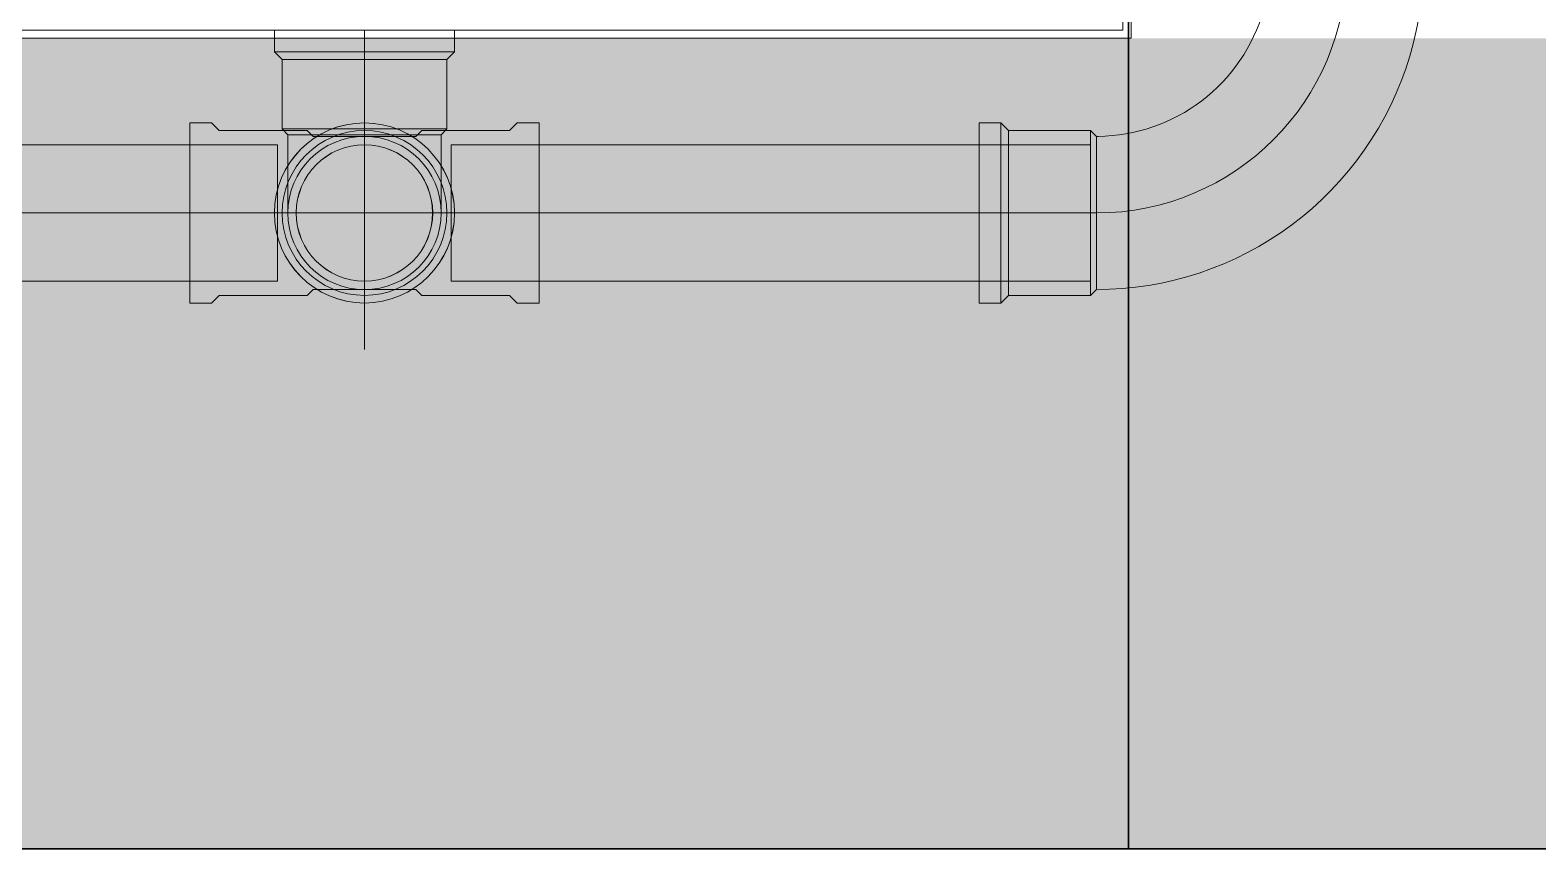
# Model space of a CAD drawing. Header units: metres. Extents: x 149 to 429, y -3 to 162.
# Drawn here: x 367.4618 to 367.7381, y 80.4457 to 80.5957 of the extents above; entities that cross this region are included whole.
import ezdxf

# ---------------------------------------------------------------- set-up
doc = ezdxf.new("R2010")
doc.units = ezdxf.units.M
doc.layers.add('1053_ARQ_BASE_MATADOURO_dwg', color=7, linetype='Continuous', lineweight=5, true_color=0x767676)
for name, color, linetype, lineweight in [('A-ESTRUTURA', 7, 'Continuous', 30), ('A-PAREDE', 7, 'Continuous', 30), ('A-WALL', 7, 'Continuous', 9), ('P-PIPE', 7, 'Continuous', 5), ('P-PIPE-CNTR', 7, 'Continuous', 5)]:
    doc.layers.add(name, color=color, linetype=linetype, lineweight=lineweight)

# ---------------------------------------------------------------- blocks, each defined once
blk = doc.blocks.new('AF_Soldavel_Curva 45_90 - Standard-V86-TÉRREO 1_20 - Dependente 2')
at = {"layer": 'P-PIPE'}
for p, q in [((-0.0165, 0.06739), (-0.0165, 0.06339)), ((-0.01167, 0.06739), (-0.0165, 0.06739)), ((0.0165, 0.06739), (-0.0165, 0.06739)), ((-0.0125, 0.06739), (0.0125, 0.06739)), ((0.0165, 0.06739), (0.01167, 0.06739)), ((0.0165, 0.06339), (0.0165, 0.06739)), ((-0.0165, 0.06339), (-0.0151, 0.06199)), ((-0.0165, 0.06339), (0.0165, 0.06339)), ((-0.0165, 0.06339), (-0.01264, 0.06339)), ((-0.0151, 0.06199), (-0.0151, 0.04699)), ((-0.0151, 0.06199), (0.0151, 0.06199)), ((-0.0151, 0.06199), (-0.01157, 0.06199)), ((0.01157, 0.06199), (0.0151, 0.06199)), ((0.01264, 0.06339), (0.0165, 0.06339)), ((0.0151, 0.06199), (0.0165, 0.06339)), ((0.0151, 0.04699), (0.0151, 0.06199)), ((-0.0151, 0.04699), (-0.01404, 0.04589)), ((-0.0151, 0.04699), (-0.01157, 0.04699)), ((-0.0151, 0.04699), (0.0151, 0.04699)), ((0.0125, 0.04699), (-0.0125, 0.04699)), ((0.01157, 0.04699), (0.0151, 0.04699)), ((0.01404, 0.04589), (0.0151, 0.04699)), ((-0.01404, 0.04589), (0.01404, 0.04589)), ((-0.01404, 0.04589), (0.01404, 0.04589)), ((-0.06339, 0.0165), (-0.06739, 0.0165)), ((-0.06739, 0.0165), (-0.06739, -0.0165)), ((-0.06739, 0.0165), (-0.06739, -0.0165)), ((-0.06199, 0.0151), (-0.06339, 0.0165)), ((-0.06339, 0.0165), (-0.06339, -0.0165)), ((-0.06339, 0.0165), (-0.06339, -0.0165)), ((-0.04699, 0.0151), (-0.06199, 0.0151)), ((-0.06199, 0.0151), (-0.06199, -0.0151)), ((-0.06199, 0.0151), (-0.06199, -0.0151)), ((-0.04589, 0.01404), (-0.04699, 0.0151)), ((-0.04699, 0.0151), (-0.04699, -0.0151)), ((-0.04699, 0.0151), (-0.04699, -0.0151)), ((-0.04589, 0.01404), (-0.04589, -0.01404)), ((-0.04589, 0.01404), (-0.04589, -0.01404)), ((-0.06739, -0.0125), (-0.06739, 0.0125)), ((-0.06739, -0.0125), (-0.06739, 0.0125)), ((-0.04699, 0.0125), (-0.04699, -0.0125)), ((-0.04699, 0.0125), (-0.04699, -0.0125)), ((-0.06739, -0.0165), (-0.06339, -0.0165)), ((-0.06339, -0.0165), (-0.06199, -0.0151)), ((-0.06199, -0.0151), (-0.04699, -0.0151)), ((-0.04699, -0.0151), (-0.04589, -0.01404))]:
    blk.add_line(p, q, dxfattribs=at)
at = {"layer": 'P-PIPE', "flags": 128}
for points in [[(-0.04589, -0.01404), (-0.04349, -0.01399), (-0.0411, -0.01385), (-0.03872, -0.01361), (-0.03634, -0.01327), (-0.03398, -0.01285), (-0.03164, -0.01232), (-0.02933, -0.01171), (-0.02704, -0.011), (-0.02478, -0.0102), (-0.02255, -0.00931), (-0.02036, -0.00833), (-0.01822, -0.00727), (-0.01611, -0.00612), (-0.01406, -0.00489), (-0.01205, -0.00357), (-0.0101, -0.00218), (-0.00821, -0.00071), (-0.00637, 0.00083), (-0.0046, 0.00245), (-0.0029, 0.00414), (-0.00126, 0.00589), (0.0003, 0.00771), (0.00179, 0.00958), (0.0032, 0.01152), (0.00454, 0.01351), (0.00579, 0.01555), (0.00697, 0.01764), (0.00805, 0.01978), (0.00905, 0.02196), (0.00997, 0.02417), (0.01079, 0.02642), (0.01152, 0.02871), (0.01217, 0.03102), (0.01271, 0.03335), (0.01317, 0.0357), (0.01353, 0.03807), (0.01379, 0.04046), (0.01396, 0.04285), (0.01404, 0.04524), (0.01404, 0.04589)], [(-0.01404, 0.04589), (-0.01407, 0.04462), (-0.01414, 0.04334), (-0.01427, 0.04208), (-0.01445, 0.04082), (-0.01467, 0.03956), (-0.01495, 0.03832), (-0.01528, 0.03709), (-0.01566, 0.03587), (-0.01608, 0.03467), (-0.01655, 0.03349), (-0.01707, 0.03232), (-0.01764, 0.03118), (-0.01825, 0.03006), (-0.0189, 0.02897), (-0.0196, 0.02791), (-0.02034, 0.02687), (-0.02112, 0.02586), (-0.02194, 0.02489), (-0.0228, 0.02395), (-0.0237, 0.02304), (-0.02463, 0.02217), (-0.0256, 0.02134), (-0.02659, 0.02055), (-0.02762, 0.0198), (-0.02868, 0.01909), (-0.02977, 0.01842), (-0.03088, 0.0178), (-0.03201, 0.01722), (-0.03317, 0.01669), (-0.03435, 0.0162), (-0.03555, 0.01577), (-0.03676, 0.01538), (-0.03799, 0.01504), (-0.03923, 0.01475), (-0.04048, 0.0145), (-0.04174, 0.01431), (-0.043, 0.01417), (-0.04427, 0.01408), (-0.04555, 0.01404), (-0.04589, 0.01404)]]:
    blk.add_lwpolyline(points, dxfattribs=at)
blk = doc.blocks.new('Joelho 45_90 - Agua Fria_Soldavel - MEP - Tigre - Standard-3523191-TÉRREO 1_20 - Dependente 2')
at = {"layer": 'P-PIPE'}
for p, q in [((163.03357, 80.5957), (163.03357, 80.5917)), ((163.05007, 80.5957), (163.03357, 80.5957)), ((163.03757, 80.5957), (163.06257, 80.5957)), ((163.03757, 80.5957), (163.06257, 80.5957)), ((163.06657, 80.5957), (163.05007, 80.5957)), ((163.06657, 80.5917), (163.06657, 80.5957)), ((163.03357, 80.5917), (163.03497, 80.5903)), ((163.03357, 80.5917), (163.05007, 80.5917)), ((163.05007, 80.5917), (163.06657, 80.5917)), ((163.06517, 80.5903), (163.06657, 80.5917)), ((163.03497, 80.5903), (163.03497, 80.5776)), ((163.03497, 80.5903), (163.05007, 80.5903)), ((163.05007, 80.5903), (163.06517, 80.5903)), ((163.06517, 80.5776), (163.06517, 80.5903)), ((163.03497, 80.5776), (163.03603, 80.5765)), ((163.05007, 80.5776), (163.03497, 80.5776)), ((163.03497, 80.5776), (163.05007, 80.5776)), ((163.06257, 80.5776), (163.03757, 80.5776)), ((163.06257, 80.5776), (163.03757, 80.5776)), ((163.06517, 80.5776), (163.05007, 80.5776)), ((163.05007, 80.5776), (163.06517, 80.5776)), ((163.06411, 80.5765), (163.06517, 80.5776)), ((163.03603, 80.5765), (163.05007, 80.5765)), ((163.05007, 80.5765), (163.03603, 80.5765)), ((163.05007, 80.5765), (163.06411, 80.5765)), ((163.06411, 80.5765), (163.05007, 80.5765))]:
    blk.add_line(p, q, dxfattribs=at)
at = {"layer": 'P-PIPE', "flags": 128}
for points in [[(163.03603, 80.5765), (163.03603, 80.57592), (163.03603, 80.57535), (163.03603, 80.57478), (163.03603, 80.57422), (163.03603, 80.57366), (163.03603, 80.5731), (163.03603, 80.57254), (163.03603, 80.572), (163.03603, 80.57146), (163.03603, 80.57093), (163.03603, 80.57041), (163.03603, 80.56989), (163.03603, 80.56939), (163.03603, 80.5689), (163.03603, 80.56842), (163.03603, 80.56796), (163.03603, 80.5675), (163.03603, 80.56707), (163.03603, 80.56664), (163.03603, 80.56624), (163.03603, 80.56585), (163.03603, 80.56547), (163.03603, 80.56512), (163.03603, 80.56478), (163.03603, 80.56446), (163.03603, 80.56416), (163.03603, 80.56388), (163.03603, 80.56362), (163.03603, 80.56339), (163.03603, 80.56317), (163.03603, 80.56297), (163.03603, 80.5628), (163.03603, 80.56264), (163.03603, 80.56251), (163.03603, 80.5624), (163.03603, 80.56232), (163.03603, 80.56226), (163.03603, 80.56221)], [(163.06411, 80.56221), (163.06411, 80.56224), (163.06411, 80.5623), (163.06411, 80.56238), (163.06411, 80.56248), (163.06411, 80.56261), (163.06411, 80.56275), (163.06411, 80.56292), (163.06411, 80.56311), (163.06411, 80.56333), (163.06411, 80.56356), (163.06411, 80.56381), (163.06411, 80.56409), (163.06411, 80.56438), (163.06411, 80.56469), (163.06411, 80.56503), (163.06411, 80.56538), (163.06411, 80.56575), (163.06411, 80.56613), (163.06411, 80.56653), (163.06411, 80.56695), (163.06411, 80.56738), (163.06411, 80.56783), (163.06411, 80.56829), (163.06411, 80.56877), (163.06411, 80.56926), (163.06411, 80.56976), (163.06411, 80.57027), (163.06411, 80.57079), (163.06411, 80.57131), (163.06411, 80.57185), (163.06411, 80.5724), (163.06411, 80.57295), (163.06411, 80.5735), (163.06411, 80.57407), (163.06411, 80.57463), (163.06411, 80.5752), (163.06411, 80.57577), (163.06411, 80.57634), (163.06411, 80.5765)]]:
    blk.add_lwpolyline(points, dxfattribs=at)
at = {"layer": 'P-PIPE'}
for radius, start, end in [(0.0165, 90, 270), (0.0165, 90, 270), (0.0165, 270, 90), (0.0165, 270, 90), (0.0151, 90, 270), (0.0151, 90, 270), (0.0151, 90, 270), (0.01404, 90, 270), (0.01404, 90, 270), (0.0125, 0, 180), (0.0125, 0, 180), (0.0151, 270, 90), (0.0151, 270, 90), (0.0151, 270, 90), (0.01404, 270, 90), (0.01404, 270, 90), (0.0125, 180, 0), (0.0125, 180, 0)]:
    blk.add_arc((163.05007, 80.5622), radius, start, end, dxfattribs=at)
blk = doc.blocks.new('1053_ARQ_BASE_MATADOURO_dwg_arq geral tgov-4039641-TÉRREO 1_20 - Dependente 2')
at = {"layer": 'A-ESTRUTURA', "color": 253, "true_color": 0xaaaaaa, "flags": 128}
blk.add_lwpolyline([(31.16707, -2.44034), (31.19823, -2.44034), (31.19823, -2.74034), (31.04823, -2.74034), (31.04823, -2.44034)], dxfattribs=at)
at = {"layer": 'A-PAREDE', "color": 253, "true_color": 0xaaaaaa}
blk.add_line((31.04823, -2.74034), (28.44823, -2.74034), dxfattribs=at)
blk = doc.blocks.new('1053_ARQ_BASE_MATADOURO_dwg-3625622-TÉRREO 1_20 - Dependente 2')
blk.add_blockref('1053_ARQ_BASE_MATADOURO_dwg_arq geral tgov-4039641-TÉRREO 1_20 - Dependente 2', (130.20979, 83.18603))

msp = doc.modelspace()

# ---------------------------------------------------------------- hatches: boundary and pattern name
at = {"layer": 'A-WALL', "true_color": 0xffd4aa, "transparency": 33554483}
h = msp.add_hatch(color=41, dxfattribs=at)
h.paths.add_polyline_path([(373.16306, 80.4457), (373.31306, 80.4457), (373.31306, 80.5942), (360.61456, 80.5942), (360.61456, 80.4457), (373.11306, 80.4457)])
h.paths.add_polyline_path([(361.57829, 80.54612), (361.57829, 80.57027), (362.26607, 80.55977), (362.26607, 80.54612), (361.63507, 80.54612)])
h.paths.add_polyline_path([(364.22964, 80.54612), (364.22964, 80.57027), (364.91678, 80.56143), (364.91306, 80.54612), (364.7146, 80.54612)])
h.paths.add_polyline_path([(363.52182, 80.54612), (363.41005, 80.55496), (363.41005, 80.57027), (364.09784, 80.56143), (364.09784, 80.54612), (363.55104, 80.54612)])
h.paths.add_polyline_path([(360.76306, 80.54612), (360.75934, 80.55496), (360.76306, 80.57027), (361.44649, 80.55882), (361.44649, 80.54612), (360.78306, 80.54612)])
h.paths.add_polyline_path([(369.59306, 80.55012), (369.471, 80.55896), (369.471, 80.57427), (369.96607, 80.56543), (369.96607, 80.55012), (369.61306, 80.55012)])
h.paths.add_polyline_path([(365.52082, 80.55012), (365.51005, 80.55896), (365.52082, 80.57427), (366.50512, 80.56543), (366.50512, 80.55012), (365.52369, 80.55012)])
h.paths.add_polyline_path([(368.69306, 80.55012), (368.5706, 80.55896), (368.5706, 80.57427), (369.3392, 80.56543), (369.3392, 80.55012), (368.71306, 80.55012)])
h.paths.add_polyline_path([(366.63692, 80.55012), (366.63692, 80.57427), (367.40716, 80.56543), (367.40716, 80.55012), (366.74434, 80.55012)])
h.paths.add_polyline_path([(368.02166, 80.55012), (367.82005, 80.55896), (367.82005, 80.57427), (368.4388, 80.56543), (368.4388, 80.55012)])

# ---------------------------------------------------------------- linework, layer by layer
at = {"layer": 'A-WALL', "color": 253, "true_color": 0xaaaaaa}
for p, q in [((367.66203, 83.8957), (367.66203, 80.5957)), ((367.66353, 83.8957), (367.66353, 80.5942)), ((367.66203, 80.5957), (365.06203, 80.5957)), ((367.66353, 80.5942), (365.06203, 80.5942))]:
    msp.add_line(p, q, dxfattribs=at)
at = {"layer": 'A-WALL', "color": 253, "true_color": 0xbbb2aa}
msp.add_line((360.61306, 80.4457), (373.31306, 80.4457), dxfattribs=at)
at = {"layer": 'P-PIPE'}
for p, q in [((367.49506, 80.5787), (367.49106, 80.5787)), ((367.49106, 80.5787), (367.49106, 80.5622)), ((367.49646, 80.5773), (367.49506, 80.5787)), ((367.51056, 80.5776), (367.53556, 80.5776)), ((367.55106, 80.5787), (367.54966, 80.5773)), ((367.55506, 80.5787), (367.55106, 80.5787)), ((367.55506, 80.5622), (367.55506, 80.5787)), ((367.50716, 80.5747), (367.43896, 80.5747)), ((367.49106, 80.5622), (367.49106, 80.5747)), ((367.51256, 80.5773), (367.49646, 80.5773)), ((367.50716, 80.5497), (367.50716, 80.5747)), ((367.50716, 80.5747), (367.50716, 80.5622)), ((367.51366, 80.57624), (367.51256, 80.5773)), ((367.52306, 80.57624), (367.51366, 80.57624)), ((367.53246, 80.57624), (367.52306, 80.57624)), ((367.53356, 80.5773), (367.53246, 80.57624)), ((367.54966, 80.5773), (367.53356, 80.5773)), ((367.53896, 80.5622), (367.53896, 80.5747)), ((367.65607, 80.5747), (367.53896, 80.5747)), ((367.53896, 80.5747), (367.53896, 80.5497)), ((367.55506, 80.5747), (367.55506, 80.5622)), ((367.65607, 80.5497), (367.65607, 80.5747)), ((367.49106, 80.5622), (367.49106, 80.5457)), ((367.49106, 80.5497), (367.49106, 80.5622)), ((367.50716, 80.5622), (367.50716, 80.5497)), ((367.53896, 80.5497), (367.53896, 80.5622)), ((367.55506, 80.5457), (367.55506, 80.5622)), ((367.55506, 80.5622), (367.55506, 80.5497)), ((367.43896, 80.5497), (367.50716, 80.5497)), ((367.49506, 80.5457), (367.49646, 80.5471)), ((367.49646, 80.5471), (367.51256, 80.5471)), ((367.51256, 80.5471), (367.51366, 80.54816)), ((367.51366, 80.54816), (367.52306, 80.54816)), ((367.52306, 80.54816), (367.53246, 80.54816)), ((367.53246, 80.54816), (367.53356, 80.5471)), ((367.53356, 80.5471), (367.54966, 80.5471)), ((367.53896, 80.5497), (367.65607, 80.5497)), ((367.54966, 80.5471), (367.55106, 80.5457)), ((367.49106, 80.5457), (367.49506, 80.5457)), ((367.55106, 80.5457), (367.55506, 80.5457))]:
    msp.add_line(p, q, dxfattribs=at)
for radius, start, end in [(0.0165, 0, 180), (0.0125, 90, 180), (0.0125, 90, 180), (0.0125, 0, 180), (0.0125, 0, 180), (0.0125, 0, 90), (0.0125, 0, 90), (0.0165, 180, 360), (0.0125, 180, 270), (0.0125, 180, 270), (0.0125, 180, 0), (0.0125, 180, 0), (0.0125, 270, 0), (0.0125, 270, 0)]:
    msp.add_arc((367.52306, 80.5622), radius, start, end, dxfattribs=at)
at = {"layer": 'P-PIPE-CNTR'}
for p, q in [((367.52306, 80.5776), (367.52306, 80.5957)), ((367.52306, 80.5372), (367.52306, 80.5872)), ((367.50716, 80.5622), (367.43896, 80.5622)), ((367.50716, 80.5622), (367.43896, 80.5622)), ((367.49806, 80.5622), (367.54806, 80.5622)), ((367.53896, 80.5622), (367.50716, 80.5622)), ((367.65607, 80.5622), (367.53896, 80.5622)), ((367.65607, 80.5622), (367.53896, 80.5622)), ((367.65607, 80.5622), (367.63567, 80.5622)), ((367.65717, 80.5622), (367.65607, 80.5622)), ((367.65717, 80.5622), (367.65607, 80.5622))]:
    msp.add_line(p, q, dxfattribs=at)
msp.add_arc((367.65717, 80.60809), 0.04589, 270, 0, dxfattribs=at)

# ---------------------------------------------------------------- block references
at = {"layer": '1053_ARQ_BASE_MATADOURO_dwg', "color": 253, "true_color": 0xaaaaaa}
msp.add_blockref('1053_ARQ_BASE_MATADOURO_dwg-3625622-TÉRREO 1_20 - Dependente 2', (206.40504, 0), dxfattribs=at)
at = {"layer": 'P-PIPE'}
for name, p in [('AF_Soldavel_Curva 45_90 - Standard-V86-TÉRREO 1_20 - Dependente 2', (367.70306, 80.5622)), ('Joelho 45_90 - Agua Fria_Soldavel - MEP - Tigre - Standard-3523191-TÉRREO 1_20 - Dependente 2', (204.473, 0))]:
    msp.add_blockref(name, p, dxfattribs=at)

doc.saveas('drawing.dxf')
